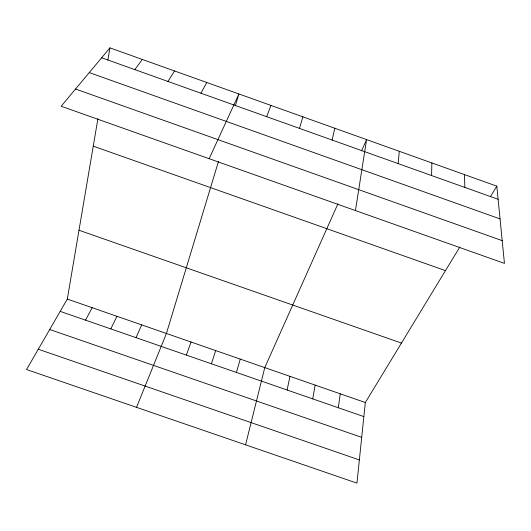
<?xml version="1.0" encoding="UTF-8"?>
<svg xmlns="http://www.w3.org/2000/svg" width="531" height="531" viewBox="0 0 531 531"><rect width="100%" height="100%" fill="white"/><g stroke="black" fill="none" stroke-linecap="round" stroke-linejoin="round"><path stroke-width="0.8" d="M431.577 175.542L431.862 162.944M398.177 163.621L399.266 151.289M459.839 246.995L365.321 402.511L356.951 483.13L26.55 369.536L67.311 299.079L97.916 118.685M338.327 407.755L340.258 393.816M355.451 210.561L366.582 139.613L361.545 150.897M107.866 60.043L109.93 47.87L496.81 186.155L504.45 263.383L61.158 106.24L109.93 47.87M312.746 398.887L315.149 385.101M287.105 390.006L289.986 376.366M332.107 140.038L334.782 128.243M245.568 444.832L264.777 367.611L337.895 203.858M236.441 372.45L240.258 359.102M299.438 128.383L302.902 116.847M218.46 161.517L166.422 333.475L136.527 407.343M235.313 105.842L238.904 93.974L209.154 158.703M211.411 363.775L215.692 350.579M186.328 355.086L191.08 342.037M266.688 116.687L270.943 105.423M136.022 337.65L141.717 324.899M110.8 328.908L116.959 316.31M85.518 320.153L92.162 307.701M200.93 93.217L206.785 82.491M490.458 196.609L496.81 186.155M167.922 81.435L174.58 70.981M134.828 69.621L142.295 59.439M38.285 349.245L359.361 459.932M60.195 311.378L363.861 416.603M49.708 329.505L361.704 437.352M67.311 299.079L365.321 402.511M78.986 230.242L401.443 343.079M93.257 146.158L445.476 270.624M89.274 72.594L500.049 218.911M75.541 89.029L502.2 240.643M101.653 57.779L498.111 199.291M464.379 174.566L464.884 187.436"/></g></svg>
